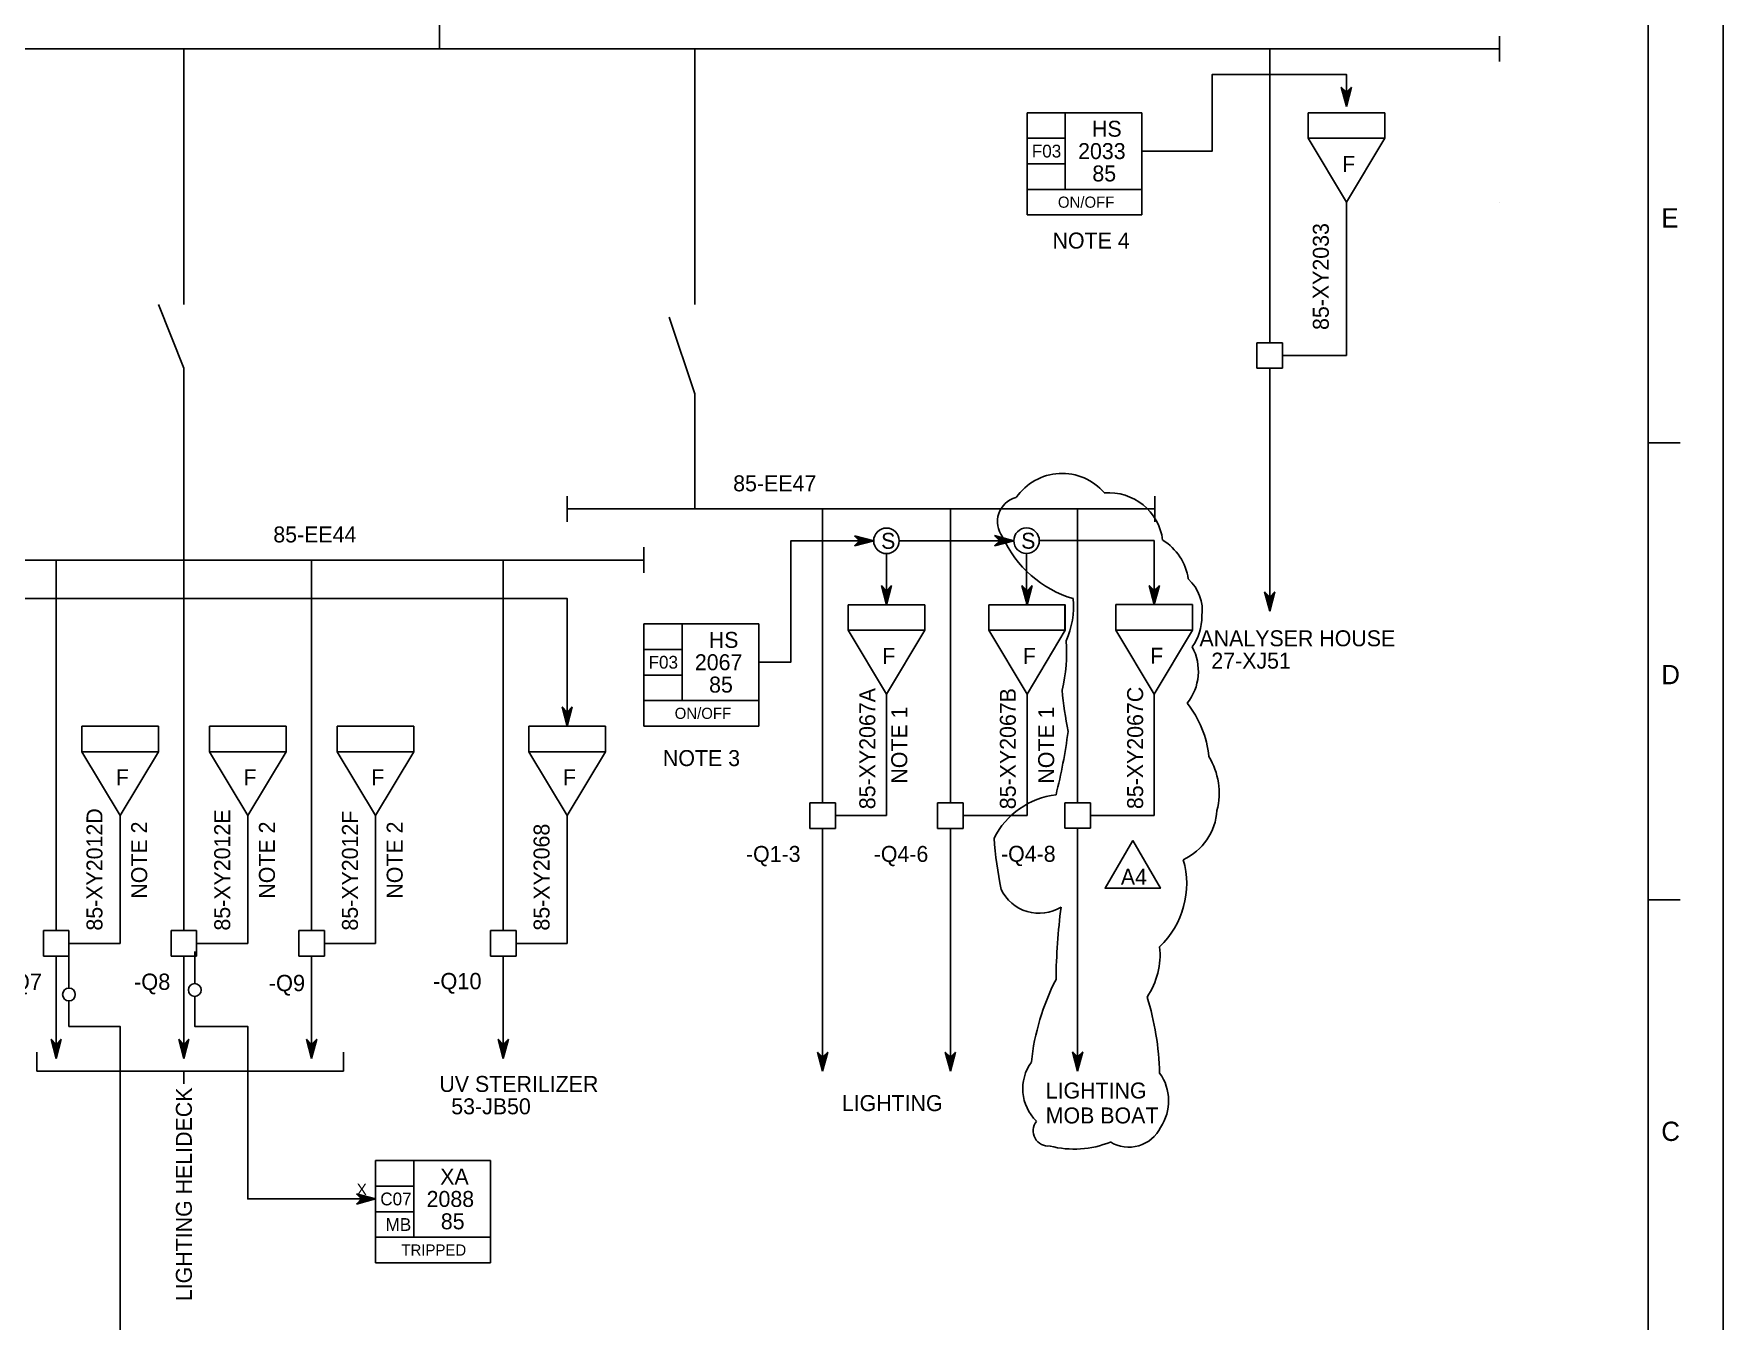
# Model space of a CAD drawing. Extents: x 0 to 841, y 0 to 594.
# Drawn here: x 576.5 to 841, y 160.9 to 362.4 of the extents above; entities that cross this region are included whole.
import ezdxf

# ---------------------------------------------------------------- set-up
doc = ezdxf.new("R2010")
doc.units = 0
for name, color, linetype in [('01-LIN-025-A', 7, 'Continuous'), ('09-LIN-050-B', 7, 'Continuous'), ('12', 7, 'Continuous'), ('12-LIN-100-A', 7, 'Continuous'), ('34', 7, 'Continuous'), ('34-TXT-018', 7, 'Continuous'), ('45-', 7, 'Continuous'), ('46', 7, 'Continuous'), ('46-', 7, 'Continuous'), ('47-', 7, 'Continuous'), ('48-BOR-018', 7, 'Continuous'), ('50', 7, 'Continuous'), ('50-REV-035-TRNG', 7, 'Continuous'), ('51', 7, 'Continuous')]:
    doc.layers.add(name, color=color, linetype=linetype)

msp = doc.modelspace()

# ---------------------------------------------------------------- linework, layer by layer
at = {"layer": '01-LIN-025-A'}
for p, q in [((829.26, 112.01), (829.26, 582.23)), ((834.27, 298.32), (829.26, 298.32)), ((834.27, 226.84), (829.26, 226.84))]:
    msp.add_line(p, q, dxfattribs=at)
at = {"layer": '09-LIN-050-B'}
msp.add_lwpolyline([(0, 0), (841, 0), (841, 594), (0, 594)], close=True, dxfattribs=at)
at = {"layer": '12'}
for p, q in [((739.93, 288.02), (739.93, 242.02)), ((751.93, 283.05), (733.93, 283.05)), ((737.93, 273.02), (737.93, 269.02)), ((745.93, 273.02), (757.93, 273.02)), ((745.93, 269.02), (745.93, 273.02)), ((757.93, 273.02), (757.93, 269.02)), ((757.93, 269.02), (745.93, 269.02)), ((751.93, 259.02), (745.93, 269.02)), ((757.93, 269.02), (751.93, 259.02)), ((731.93, 264.02), (731.93, 264.02)), ((751.93, 264.02), (751.93, 264.02)), ((751.93, 264.02), (751.93, 264.02)), ((751.93, 264.02), (751.93, 264.02)), ((751.93, 264.02), (751.93, 264.02)), ((751.93, 264.02), (751.93, 264.02)), ((751.93, 264.02), (751.93, 264.02)), ((751.93, 259.02), (751.93, 240.02)), ((737.93, 242.02), (740.93, 242.02)), ((737.93, 238.02), (737.93, 242.02)), ((740.93, 242.02), (741.93, 242.02)), ((741.93, 242.02), (741.93, 238.02)), ((741.93, 240.02), (741.93, 240.02)), ((751.93, 240.02), (741.93, 240.02)), ((741.93, 238.02), (737.93, 238.02)), ((739.93, 238.02), (739.93, 200.02))]:
    msp.add_line(p, q, dxfattribs=at)
at = {"layer": '12-LIN-100-A'}
for p, q in [((640, 400), (640, 360)), ((500, 360), (740, 360)), ((600, 320), (600, 360)), ((680, 320), (680, 360)), ((740, 360), (780, 360)), ((770, 360), (770, 314)), ((778, 360), (794, 360)), ((794, 360), (806, 360)), ((806, 362), (806, 358)), ((776, 350), (788, 350)), ((776, 346), (776, 350)), ((788, 350), (788, 346)), ((788, 346), (776, 346)), ((782, 336), (776, 346)), ((788, 346), (782, 336)), ((782, 324), (782, 336)), ((782, 336), (782, 336)), ((782, 336), (782, 336)), ((782, 336), (782, 336)), ((782, 336), (782, 336)), ((782, 336), (782, 336)), ((782, 336), (782, 336)), ((806, 336), (806, 336)), ((806, 336), (806, 336)), ((806, 336), (806, 336)), ((806, 336), (806, 336)), ((806, 336), (806, 336)), ((782, 324), (782, 312)), ((600, 310), (596, 320)), ((680, 306), (676, 318)), ((768, 314), (771, 314)), ((768, 310), (768, 314)), ((771, 314), (772, 314)), ((772, 314), (772, 310)), ((600, 310), (600, 280)), ((772, 310), (768, 310)), ((770, 310), (770, 272)), ((782, 312), (772, 312)), ((772, 312), (772, 312)), ((680, 306), (680, 288)), ((660, 290), (660, 286)), ((752, 290), (752, 286)), ((660, 288), (752, 288)), ((700, 288), (700, 242)), ((720, 288), (720, 242)), ((739.93, 288.02), (739.93, 242.02)), ((672, 282), (672, 278)), ((540, 280), (642, 280)), ((580, 280), (580, 222)), ((600, 280), (600, 222)), ((620, 280), (620, 222)), ((642, 280), (672, 280)), ((650, 280), (650, 222)), ((704, 273), (716, 273)), ((704, 269), (704, 273)), ((716, 273), (716, 269)), ((726, 273), (738, 273)), ((726, 269), (726, 273)), ((738, 273), (738, 269)), ((745.93, 273.02), (757.93, 273.02)), ((745.93, 269.02), (745.93, 273.02)), ((757.93, 273.02), (757.93, 269.02)), ((716, 269), (704, 269)), ((710, 259), (704, 269)), ((716, 269), (710, 259)), ((738, 269), (726, 269)), ((732, 259), (726, 269)), ((738, 269), (732, 259)), ((757.93, 269.02), (745.93, 269.02)), ((757.93, 269.02), (745.93, 269.02)), ((757.93, 269.02), (745.93, 269.02)), ((751.93, 259.02), (745.93, 269.02)), ((757.93, 269.02), (751.93, 259.02)), ((732, 264), (732, 264)), ((732, 264), (732, 264)), ((732, 264), (732, 264)), ((732, 264), (732, 264)), ((732, 264), (732, 264)), ((732, 264), (732, 264)), ((751.93, 264.02), (751.93, 264.02)), ((751.93, 264.02), (751.93, 264.02)), ((710, 259), (710, 259)), ((710, 259), (710, 240)), ((732, 259), (732, 240)), ((751.93, 259.02), (751.93, 240.02)), ((584, 254), (596, 254)), ((584, 250), (584, 254)), ((596, 254), (596, 250)), ((604, 254), (616, 254)), ((604, 250), (604, 254)), ((616, 254), (616, 250)), ((624, 254), (636, 254)), ((624, 250), (624, 254)), ((636, 254), (636, 250)), ((654, 254), (666, 254)), ((654, 250), (654, 254)), ((666, 254), (666, 250)), ((596, 250), (584, 250)), ((590, 240), (584, 250)), ((596, 250), (590, 240)), ((616, 250), (604, 250)), ((610, 240), (604, 250)), ((616, 250), (610, 240)), ((636, 250), (624, 250)), ((630, 240), (624, 250)), ((636, 250), (630, 240)), ((666, 250), (654, 250)), ((660, 240), (654, 250)), ((666, 250), (660, 240)), ((698, 242), (701, 242)), ((698, 238), (698, 242)), ((701, 242), (702, 242)), ((702, 242), (702, 238)), ((718, 242), (721, 242)), ((718, 238), (718, 242)), ((721, 242), (722, 242)), ((722, 242), (722, 238)), ((737.93, 238.02), (737.93, 242.02)), ((737.93, 242.02), (740.93, 242.02)), ((740.93, 242.02), (741.93, 242.02)), ((741.93, 242.02), (741.93, 238.02)), ((590, 240), (590, 220)), ((610, 240), (610, 220)), ((630, 240), (630, 220)), ((660, 240), (660, 220)), ((702, 240), (702, 240)), ((710, 240), (702, 240)), ((722, 240), (722, 240)), ((732, 240), (722, 240)), ((751.93, 240.02), (741.93, 240.02)), ((702, 238), (698, 238)), ((700, 238), (700, 200)), ((722, 238), (718, 238)), ((720, 238), (720, 200)), ((741.93, 238.02), (737.93, 238.02)), ((741.93, 238.02), (737.93, 238.02)), ((739.93, 238.02), (739.93, 200.02)), ((578, 222), (581, 222)), ((578, 218), (578, 222)), ((581, 222), (582, 222)), ((582, 222), (582, 218)), ((590, 220), (582, 220)), ((598, 222), (601, 222)), ((598, 218), (598, 222)), ((601, 222), (602, 222)), ((602, 222), (602, 218)), ((610, 220), (602, 220)), ((618, 222), (621, 222)), ((618, 218), (618, 222)), ((621, 222), (622, 222)), ((622, 222), (622, 218)), ((630, 220), (622, 220)), ((648, 222), (651, 222)), ((648, 218), (648, 222)), ((651, 222), (652, 222)), ((652, 222), (652, 218)), ((660, 220), (652, 220)), ((582, 218), (578, 218)), ((580, 218), (580, 202)), ((602, 218), (598, 218)), ((600, 218), (600, 202)), ((622, 218), (618, 218)), ((620, 218), (620, 202)), ((652, 218), (648, 218)), ((650, 218), (650, 202)), ((577, 203), (577, 200)), ((625, 200), (625, 203)), ((739.93, 202.22), (739.13, 203.02)), ((739.13, 203.02), (739.93, 200.02)), ((739.93, 202.02), (739.33, 202.62)), ((739.33, 202.62), (739.93, 200.42)), ((739.93, 201.82), (739.53, 202.22)), ((739.53, 202.22), (739.93, 200.82)), ((739.93, 201.62), (739.73, 201.82)), ((739.73, 201.82), (739.93, 201.22)), ((739.93, 200.02), (740.73, 203.02)), ((740.73, 203.02), (739.93, 202.22)), ((739.93, 200.42), (740.53, 202.62)), ((740.53, 202.62), (739.93, 202.02)), ((739.93, 200.82), (740.33, 202.22)), ((740.33, 202.22), (739.93, 201.82)), ((739.93, 201.22), (740.13, 201.82)), ((740.13, 201.82), (739.93, 201.62)), ((577, 200), (625, 200)), ((577, 200), (577, 200)), ((600, 200), (600, 198))]:
    msp.add_line(p, q, dxfattribs=at)
msp.add_lwpolyline([(0, 594), (841, 594), (841, 0), (0, 0)], close=True, dxfattribs=at)
at = {"layer": '34'}
for p, q in [((739.93, 202.22), (739.13, 203.02)), ((739.13, 203.02), (739.93, 200.02)), ((739.93, 202.02), (739.33, 202.62)), ((739.33, 202.62), (739.93, 200.42)), ((739.93, 201.82), (739.53, 202.22)), ((739.53, 202.22), (739.93, 200.82)), ((739.93, 201.62), (739.73, 201.82)), ((739.73, 201.82), (739.93, 201.22)), ((739.93, 200.02), (740.73, 203.02)), ((740.73, 203.02), (739.93, 202.22)), ((739.93, 200.42), (740.53, 202.62)), ((740.53, 202.62), (739.93, 202.02)), ((739.93, 200.82), (740.33, 202.22)), ((740.33, 202.22), (739.93, 201.82)), ((739.93, 201.22), (740.13, 201.82)), ((740.13, 201.82), (739.93, 201.62))]:
    msp.add_line(p, q, dxfattribs=at)
at = {"layer": '34-TXT-018'}
for p, q in [((770, 274.2), (769.2, 275)), ((769.2, 275), (770, 272)), ((770, 274), (769.4, 274.6)), ((769.4, 274.6), (770, 272.4)), ((770, 273.8), (769.6, 274.2)), ((769.6, 274.2), (770, 272.8)), ((770, 273.6), (769.8, 273.8)), ((769.8, 273.8), (770, 273.2)), ((770, 272), (770.8, 275)), ((770.8, 275), (770, 274.2)), ((770, 272.4), (770.6, 274.6)), ((770.6, 274.6), (770, 274)), ((770, 272.8), (770.4, 274.2)), ((770.4, 274.2), (770, 273.8)), ((770, 273.2), (770.2, 273.8)), ((770.2, 273.8), (770, 273.6)), ((580, 204.2), (579.2, 205)), ((579.2, 205), (580, 202)), ((580, 204), (579.4, 204.6)), ((579.4, 204.6), (580, 202.4)), ((580, 203.8), (579.6, 204.2)), ((579.6, 204.2), (580, 202.8)), ((580, 203.6), (579.8, 203.8)), ((579.8, 203.8), (580, 203.2)), ((580, 202), (580.8, 205)), ((580.8, 205), (580, 204.2)), ((580, 202.4), (580.6, 204.6)), ((580.6, 204.6), (580, 204)), ((580, 202.8), (580.4, 204.2)), ((580.4, 204.2), (580, 203.8)), ((580, 203.2), (580.2, 203.8)), ((580.2, 203.8), (580, 203.6)), ((600, 204.2), (599.2, 205)), ((599.2, 205), (600, 202)), ((600, 204), (599.4, 204.6)), ((599.4, 204.6), (600, 202.4)), ((600, 203.8), (599.6, 204.2)), ((599.6, 204.2), (600, 202.8)), ((600, 203.6), (599.8, 203.8)), ((599.8, 203.8), (600, 203.2)), ((600, 202), (600.8, 205)), ((600.8, 205), (600, 204.2)), ((600, 202.4), (600.6, 204.6)), ((600.6, 204.6), (600, 204)), ((600, 202.8), (600.4, 204.2)), ((600.4, 204.2), (600, 203.8)), ((600, 203.2), (600.2, 203.8)), ((600.2, 203.8), (600, 203.6)), ((620, 204.2), (619.2, 205)), ((619.2, 205), (620, 202)), ((620, 204), (619.4, 204.6)), ((619.4, 204.6), (620, 202.4)), ((620, 203.8), (619.6, 204.2)), ((619.6, 204.2), (620, 202.8)), ((620, 203.6), (619.8, 203.8)), ((619.8, 203.8), (620, 203.2)), ((620, 202), (620.8, 205)), ((620.8, 205), (620, 204.2)), ((620, 202.4), (620.6, 204.6)), ((620.6, 204.6), (620, 204)), ((620, 202.8), (620.4, 204.2)), ((620.4, 204.2), (620, 203.8)), ((620, 203.2), (620.2, 203.8)), ((620.2, 203.8), (620, 203.6)), ((650, 204.2), (649.2, 205)), ((649.2, 205), (650, 202)), ((650, 204), (649.4, 204.6)), ((649.4, 204.6), (650, 202.4)), ((650, 203.8), (649.6, 204.2)), ((649.6, 204.2), (650, 202.8)), ((650, 203.6), (649.8, 203.8)), ((649.8, 203.8), (650, 203.2)), ((650, 202), (650.8, 205)), ((650.8, 205), (650, 204.2)), ((650, 202.4), (650.6, 204.6)), ((650.6, 204.6), (650, 204)), ((650, 202.8), (650.4, 204.2)), ((650.4, 204.2), (650, 203.8)), ((650, 203.2), (650.2, 203.8)), ((650.2, 203.8), (650, 203.6)), ((700, 202.2), (699.2, 203)), ((699.2, 203), (700, 200)), ((700, 202), (699.4, 202.6)), ((699.4, 202.6), (700, 200.4)), ((700, 201.8), (699.6, 202.2)), ((699.6, 202.2), (700, 200.8)), ((700, 201.6), (699.8, 201.8)), ((699.8, 201.8), (700, 201.2)), ((700, 200), (700.8, 203)), ((700.8, 203), (700, 202.2)), ((700, 200.4), (700.6, 202.6)), ((700.6, 202.6), (700, 202)), ((700, 200.8), (700.4, 202.2)), ((700.4, 202.2), (700, 201.8)), ((700, 201.2), (700.2, 201.8)), ((700.2, 201.8), (700, 201.6)), ((720, 202.2), (719.2, 203)), ((719.2, 203), (720, 200)), ((720, 202), (719.4, 202.6)), ((719.4, 202.6), (720, 200.4)), ((720, 201.8), (719.6, 202.2)), ((719.6, 202.2), (720, 200.8)), ((720, 201.6), (719.8, 201.8)), ((719.8, 201.8), (720, 201.2)), ((720, 200), (720.8, 203)), ((720.8, 203), (720, 202.2)), ((720, 200.4), (720.6, 202.6)), ((720.6, 202.6), (720, 202)), ((720, 200.8), (720.4, 202.2)), ((720.4, 202.2), (720, 201.8)), ((720, 201.2), (720.2, 201.8)), ((720.2, 201.8), (720, 201.6))]:
    msp.add_line(p, q, dxfattribs=at)
at = {"layer": '46'}
for p, q in [((729.93, 283.02), (726.93, 283.82)), ((726.93, 283.82), (727.73, 283.02)), ((727.73, 283.02), (726.93, 282.22)), ((726.93, 282.22), (729.93, 283.02)), ((729.53, 283.02), (727.33, 283.62)), ((727.33, 283.62), (727.93, 283.02)), ((727.93, 283.02), (727.33, 282.42)), ((727.33, 282.42), (729.53, 283.02)), ((729.13, 283.02), (727.73, 283.42)), ((727.73, 283.42), (728.13, 283.02)), ((728.13, 283.02), (727.73, 282.62)), ((727.73, 282.62), (729.13, 283.02)), ((728.73, 283.02), (728.13, 283.22)), ((728.13, 283.22), (728.33, 283.02)), ((728.33, 283.02), (728.13, 282.82)), ((728.13, 282.82), (728.73, 283.02)), ((751.93, 275.22), (751.13, 276.02)), ((751.13, 276.02), (751.93, 273.02)), ((751.93, 275.02), (751.33, 275.62)), ((751.33, 275.62), (751.93, 273.42)), ((751.93, 274.82), (751.53, 275.22)), ((751.53, 275.22), (751.93, 273.82)), ((751.93, 273.02), (752.73, 276.02)), ((752.73, 276.02), (751.93, 275.22)), ((751.93, 273.42), (752.53, 275.62)), ((752.53, 275.62), (751.93, 275.02)), ((751.93, 273.82), (752.33, 275.22)), ((752.33, 275.22), (751.93, 274.82)), ((751.93, 274.62), (751.73, 274.82)), ((751.73, 274.82), (751.93, 274.22)), ((751.93, 274.22), (752.13, 274.82)), ((752.13, 274.82), (751.93, 274.62))]:
    msp.add_line(p, q, dxfattribs=at)
for points in [[(751.93, 283.05), (751.93, 273.02)], [(731.93, 281.02), (731.93, 273.02)]]:
    msp.add_lwpolyline(points, dxfattribs=at)
at = {"layer": '46-'}
for p, q in [((782, 353.2), (781.2, 354)), ((781.2, 354), (782, 351)), ((782, 353), (781.4, 353.6)), ((781.4, 353.6), (782, 351.4)), ((782, 352.8), (781.6, 353.2)), ((781.6, 353.2), (782, 351.8)), ((782, 352.6), (781.8, 352.8)), ((781.8, 352.8), (782, 352.2)), ((782, 351), (782.8, 354)), ((782.8, 354), (782, 353.2)), ((782, 351.4), (782.6, 353.6)), ((782.6, 353.6), (782, 353)), ((782, 351.8), (782.4, 353.2)), ((782.4, 353.2), (782, 352.8)), ((782, 352.2), (782.2, 352.8)), ((782.2, 352.8), (782, 352.6)), ((708, 283), (705, 283.8)), ((705, 283.8), (705.8, 283)), ((707.6, 283), (705.4, 283.6)), ((705.4, 283.6), (706, 283)), ((707.2, 283), (705.8, 283.4)), ((705.8, 283.4), (706.2, 283)), ((706.8, 283), (706.2, 283.2)), ((706.2, 283.2), (706.4, 283)), ((751.93, 283.05), (733.93, 283.05)), ((705.8, 283), (705, 282.2)), ((705, 282.2), (708, 283)), ((706, 283), (705.4, 282.4)), ((705.4, 282.4), (707.6, 283)), ((706.2, 283), (705.8, 282.6)), ((705.8, 282.6), (707.2, 283)), ((706.4, 283), (706.2, 282.8)), ((706.2, 282.8), (706.8, 283)), ((710, 275.2), (709.2, 276)), ((709.2, 276), (710, 273)), ((710, 275), (709.4, 275.6)), ((709.4, 275.6), (710, 273.4)), ((710, 274.8), (709.6, 275.2)), ((709.6, 275.2), (710, 273.8)), ((710, 273), (710.8, 276)), ((710.8, 276), (710, 275.2)), ((710, 273.4), (710.6, 275.6)), ((710.6, 275.6), (710, 275)), ((710, 273.8), (710.4, 275.2)), ((710.4, 275.2), (710, 274.8)), ((732, 275.2), (731.2, 276)), ((731.2, 276), (732, 273)), ((732, 275), (731.4, 275.6)), ((731.4, 275.6), (732, 273.4)), ((732, 274.8), (731.6, 275.2)), ((731.6, 275.2), (732, 273.8)), ((732, 273), (732.8, 276)), ((732.8, 276), (732, 275.2)), ((732, 273.4), (732.6, 275.6)), ((732.6, 275.6), (732, 275)), ((732, 273.8), (732.4, 275.2)), ((732.4, 275.2), (732, 274.8)), ((751.93, 275.22), (751.13, 276.02)), ((751.13, 276.02), (751.93, 273.02)), ((751.93, 275.02), (751.33, 275.62)), ((751.33, 275.62), (751.93, 273.42)), ((751.93, 274.82), (751.53, 275.22)), ((751.53, 275.22), (751.93, 273.82)), ((751.93, 273.02), (752.73, 276.02)), ((752.73, 276.02), (751.93, 275.22)), ((751.93, 273.42), (752.53, 275.62)), ((752.53, 275.62), (751.93, 275.02)), ((751.93, 273.82), (752.33, 275.22)), ((752.33, 275.22), (751.93, 274.82)), ((710, 274.6), (709.8, 274.8)), ((709.8, 274.8), (710, 274.2)), ((710, 274.2), (710.2, 274.8)), ((710.2, 274.8), (710, 274.6)), ((732, 274.6), (731.8, 274.8)), ((731.8, 274.8), (732, 274.2)), ((732, 274.2), (732.2, 274.8)), ((732.2, 274.8), (732, 274.6)), ((751.93, 274.62), (751.73, 274.82)), ((751.73, 274.82), (751.93, 274.22)), ((751.93, 274.22), (752.13, 274.82)), ((752.13, 274.82), (751.93, 274.62)), ((660, 256.2), (659.2, 257)), ((659.2, 257), (660, 254)), ((660, 256), (659.4, 256.6)), ((659.4, 256.6), (660, 254.4)), ((660, 254), (660.8, 257)), ((660.8, 257), (660, 256.2)), ((660, 254.4), (660.6, 256.6)), ((660.6, 256.6), (660, 256)), ((660, 255.8), (659.6, 256.2)), ((659.6, 256.2), (660, 254.8)), ((660, 255.6), (659.8, 255.8)), ((659.8, 255.8), (660, 255.2)), ((660, 254.8), (660.4, 256.2)), ((660.4, 256.2), (660, 255.8)), ((660, 255.2), (660.2, 255.8)), ((660.2, 255.8), (660, 255.6)), ((630, 180), (627, 180.8)), ((627, 180.8), (627.8, 180)), ((627.8, 180), (627, 179.2)), ((627, 179.2), (630, 180)), ((629.6, 180), (627.4, 180.6)), ((627.4, 180.6), (628, 180)), ((628, 180), (627.4, 179.4)), ((627.4, 179.4), (629.6, 180)), ((629.2, 180), (627.8, 180.4)), ((627.8, 180.4), (628.2, 180)), ((628.2, 180), (627.8, 179.6)), ((627.8, 179.6), (629.2, 180)), ((628.8, 180), (628.2, 180.2)), ((628.2, 180.2), (628.4, 180)), ((628.4, 180), (628.2, 179.8)), ((628.2, 179.8), (628.8, 180))]:
    msp.add_line(p, q, dxfattribs=at)
for points in [[(750, 344), (761, 344), (761, 356), (782, 356), (782, 351)], [(751.93, 283.05), (751.93, 273.02)], [(690, 264), (695, 264), (695, 283), (708, 283)], [(710, 281), (710, 273)], [(712, 283), (729.93, 283)], [(731.93, 281.02), (731.93, 273.02)], [(480, 274), (660, 274), (660, 254)], [(601.71, 211.71), (601.71, 207), (610, 207), (610, 180), (630, 180)], [(582, 211), (582, 207), (590, 207), (590, 150), (610, 150)]]:
    msp.add_lwpolyline(points, dxfattribs=at)
msp.add_circle((731.93, 283.02), 2, dxfattribs=at)
at = {"layer": '47-'}
for p, q in [((582, 218), (582, 213)), ((601.71, 218.71), (601.71, 213.71))]:
    msp.add_line(p, q, dxfattribs=at)
for centre in [(582, 212), (601.71, 212.71)]:
    msp.add_circle(centre, 1, dxfattribs=at)
at = {"layer": '48-BOR-018'}
for p, q in [((732, 350), (750, 350)), ((732, 338), (732, 350)), ((738, 350), (738, 338)), ((750, 350), (750, 338)), ((732, 346), (738, 346)), ((732, 342), (738, 342)), ((750, 338), (732, 338)), ((732, 338), (732, 334)), ((750, 334), (750, 338)), ((732, 334), (750, 334)), ((672, 270), (690, 270)), ((672, 258), (672, 270)), ((678, 270), (678, 258)), ((690, 270), (690, 258)), ((672, 266), (678, 266)), ((672, 262), (678, 262)), ((690, 258), (672, 258)), ((672, 258), (672, 254)), ((690, 254), (690, 258)), ((672, 254), (690, 254)), ((630, 186), (648, 186)), ((630, 174), (630, 186)), ((636, 186), (636, 174)), ((648, 186), (648, 174)), ((630, 182), (636, 182)), ((630, 178), (636, 178)), ((648, 174), (630, 174)), ((630, 174), (630, 170)), ((648, 170), (648, 174)), ((630, 170), (648, 170))]:
    msp.add_line(p, q, dxfattribs=at)
msp.add_circle((710, 283), 2, dxfattribs=at)
at = {"layer": '50'}
msp.add_lwpolyline([(748.56, 236.12), (744.23, 228.62), (752.89, 228.62)], close=True, dxfattribs=at)
at = {"layer": '50-REV-035-TRNG'}
for p, q in [((729.93, 283.02), (726.93, 283.82)), ((726.93, 283.82), (727.73, 283.02)), ((727.73, 283.02), (726.93, 282.22)), ((726.93, 282.22), (729.93, 283.02)), ((729.53, 283.02), (727.33, 283.62)), ((727.33, 283.62), (727.93, 283.02)), ((727.93, 283.02), (727.33, 282.42)), ((727.33, 282.42), (729.53, 283.02)), ((729.13, 283.02), (727.73, 283.42)), ((727.73, 283.42), (728.13, 283.02)), ((728.13, 283.02), (727.73, 282.62)), ((727.73, 282.62), (729.13, 283.02)), ((728.73, 283.02), (728.13, 283.22)), ((728.13, 283.22), (728.33, 283.02)), ((728.33, 283.02), (728.13, 282.82)), ((728.13, 282.82), (728.73, 283.02))]:
    msp.add_line(p, q, dxfattribs=at)
msp.add_circle((731.93, 283.02), 2, dxfattribs=at)
at = {"layer": '51'}
for centre, radius, start, end in [((737.49, 284.85), 8.7, 40.4541, 145.434), ((731.29, 286.02), 3.91, 105.6732, 217.4569), ((744.83, 282.05), 8.47, 7.0384, 94.9228), ((744.17, 290.72), 17.48, 203.8878, 253.5447), ((748.87, 275.84), 8.47, 8.0987, 58.9373), ((752.71, 272.07), 6.73, 352.5906, 47.4999), ((725.94, 272.77), 13.34, 335.9798, 5.0956), ((751.22, 271.11), 8.16, 324.7501, 0.6489), ((714.17, 265.42), 24.02, 346.0605, 4.6057), ((750.75, 262.59), 8.08, 321.6908, 28.1049), ((813.33, 267.43), 76.25, 185.8731, 190.7782), ((744.74, 247.71), 15.81, 5.5344, 38.6265), ((646.71, 265.5), 92.55, 346.0881, 352.3433), ((751.03, 243.51), 11.05, 345.836, 31.1732), ((738.06, 230.72), 12.62, 96.9135, 152.8109), ((752.62, 241.39), 9.14, 294.9006, 356.3807), ((794.31, 241.66), 67.67, 184.3812, 191.2494), ((743.4, 229.33), 13.6, 313.5263, 16.0756), ((733.89, 231.33), 6.61, 205.8182, 301.4036), ((833.03, 213.35), 96.49, 172.6509, 179.4041), ((741.05, 218.22), 11.78, 325.8148, 6.1127), ((769.48, 197.48), 37.01, 152.8728, 173.8569), ((709.88, 198.72), 42.89, 1.3249, 17.4767), ((738.49, 197.25), 7.15, 144.1779, 225.5101), ((746.75, 195.34), 7.43, 326.1407, 35.9811), ((735.34, 190.66), 2.38, 141.3545, 276.3568), ((747.94, 193.67), 5.56, 238.6486, 333.6957), ((739.38, 202.82), 15.02, 255.4333, 292.1948)]:
    msp.add_arc(centre, radius, start, end, dxfattribs=at)

# ---------------------------------------------------------------- texts
at = {"layer": '01-LIN-025-A'}
for s, p in [('E', (831.31, 332.04)), ('D', (831.31, 260.56)), ('C', (831.31, 189.08))]:
    msp.add_text(s, height=3.02, dxfattribs=at).set_placement(p)
at = {"layer": '12'}
for s, p in [('F', (751.28, 263.77)), ('-Q4-8', (727.93, 232.77)), ('LIGHTING ', (734.93, 195.72)), ('MOB BOAT', (734.93, 191.82))]:
    msp.add_text(s, height=2.5, dxfattribs=at).set_placement(p)
msp.add_text('85-XY2067C', height=2.5, rotation=90, dxfattribs=at).set_placement((750.18, 241.02))
at = {"layer": '12-LIN-100-A'}
for s, height, p in [('F', 2.5, (781.34, 340.75)), ('NOTE 4', 2.5, (736, 328.75)), ('85-EE47', 2.5, (686, 290.75)), ('85-EE44', 2.5, (614, 282.75)), ('ANALYSER HOUSE ', 2.5, (759, 266.5)), ('F', 2.5, (709.34, 263.75)), ('F', 2.5, (731.34, 263.75)), ('F', 2.5, (751.28, 263.77)), ('  27-XJ51', 2.5, (759, 263)), ('NOTE 3', 2.5, (675, 247.75)), ('F', 2.5, (589.34, 244.75)), ('F', 2.5, (609.34, 244.75)), ('F', 2.5, (629.34, 244.75)), ('F', 2.5, (659.34, 244.75)), ('-Q1-3', 2.5, (688, 232.75)), ('-Q4-6', 2.5, (708, 232.75)), ('-Q4-8', 2.5, (727.93, 232.77)), ('-Q7', 2.551, (572.09, 212.72)), ('-Q8', 2.551, (592.19, 212.72)), ('-Q9', 2.551, (613.29, 212.52)), ('-Q10', 2.551, (639.02, 212.82)), ('UV STERILIZER ', 2.5, (640, 196.75)), ('  53-JB50', 2.5, (640, 193.25)), ('LIGHTING ', 2.5, (703, 193.75)), ('LIGHTING ', 2.5, (734.93, 195.72)), ('MOB BOAT', 2.5, (734.93, 191.82))]:
    msp.add_text(s, height=height, dxfattribs=at).set_placement(p)
for s, p in [('85-XY2033', (779.25, 316)), ('85-XY2067A', (708.25, 241)), ('85-XY2067B', (730.25, 241)), ('85-XY2067C', (750.18, 241.02)), ('NOTE 1', (713.25, 245)), ('NOTE 1', (736.25, 245)), ('85-XY2012D', (587.25, 222)), ('85-XY2012E', (607.25, 222)), ('NOTE 2', (594.25, 227)), ('NOTE 2', (614.25, 227)), ('85-XY2012F', (627.25, 222)), ('NOTE 2', (634.25, 227)), ('85-XY2068', (657.25, 222)), ('LIGHTING HELIDECK', (601.25, 164))]:
    msp.add_text(s, height=2.5, rotation=90, dxfattribs=at).set_placement(p)
at = {"layer": '45-'}
msp.add_text('X', height=1.75, dxfattribs=at).set_placement((627.07, 180.63))
at = {"layer": '50'}
for s, p in [('S', (731.09, 281.77)), ('A4', (746.69, 229.17))]:
    msp.add_text(s, height=2.5, dxfattribs=at).set_placement(p)
at = {"layer": '50-REV-035-TRNG'}
for s, height, p in [('HS', 2.5, (742.18, 346.25)), ('F03', 2, (732.75, 343)), ('2033', 2.5, (740, 342.75)), ('85', 2.5, (742.23, 339.25)), ('ON/OFF', 1.75, (736.84, 335.13)), ('S', 2.5, (709.16, 281.75)), ('S', 2.5, (731.09, 281.77)), ('HS', 2.5, (682.18, 266.25)), ('F03', 2, (672.75, 263)), ('2067', 2.5, (680, 262.75)), ('85', 2.5, (682.23, 259.25)), ('ON/OFF', 1.75, (676.84, 255.13)), ('XA', 2.5, (640.13, 182.25)), ('C07', 2, (630.75, 179)), ('2088', 2.5, (638, 178.75)), ('85', 2.5, (640.23, 175.25)), ('MB', 2, (631.58, 175)), ('TRIPPED', 1.75, (634.06, 171.13))]:
    msp.add_text(s, height=height, dxfattribs=at).set_placement(p)

doc.saveas('drawing.dxf')
